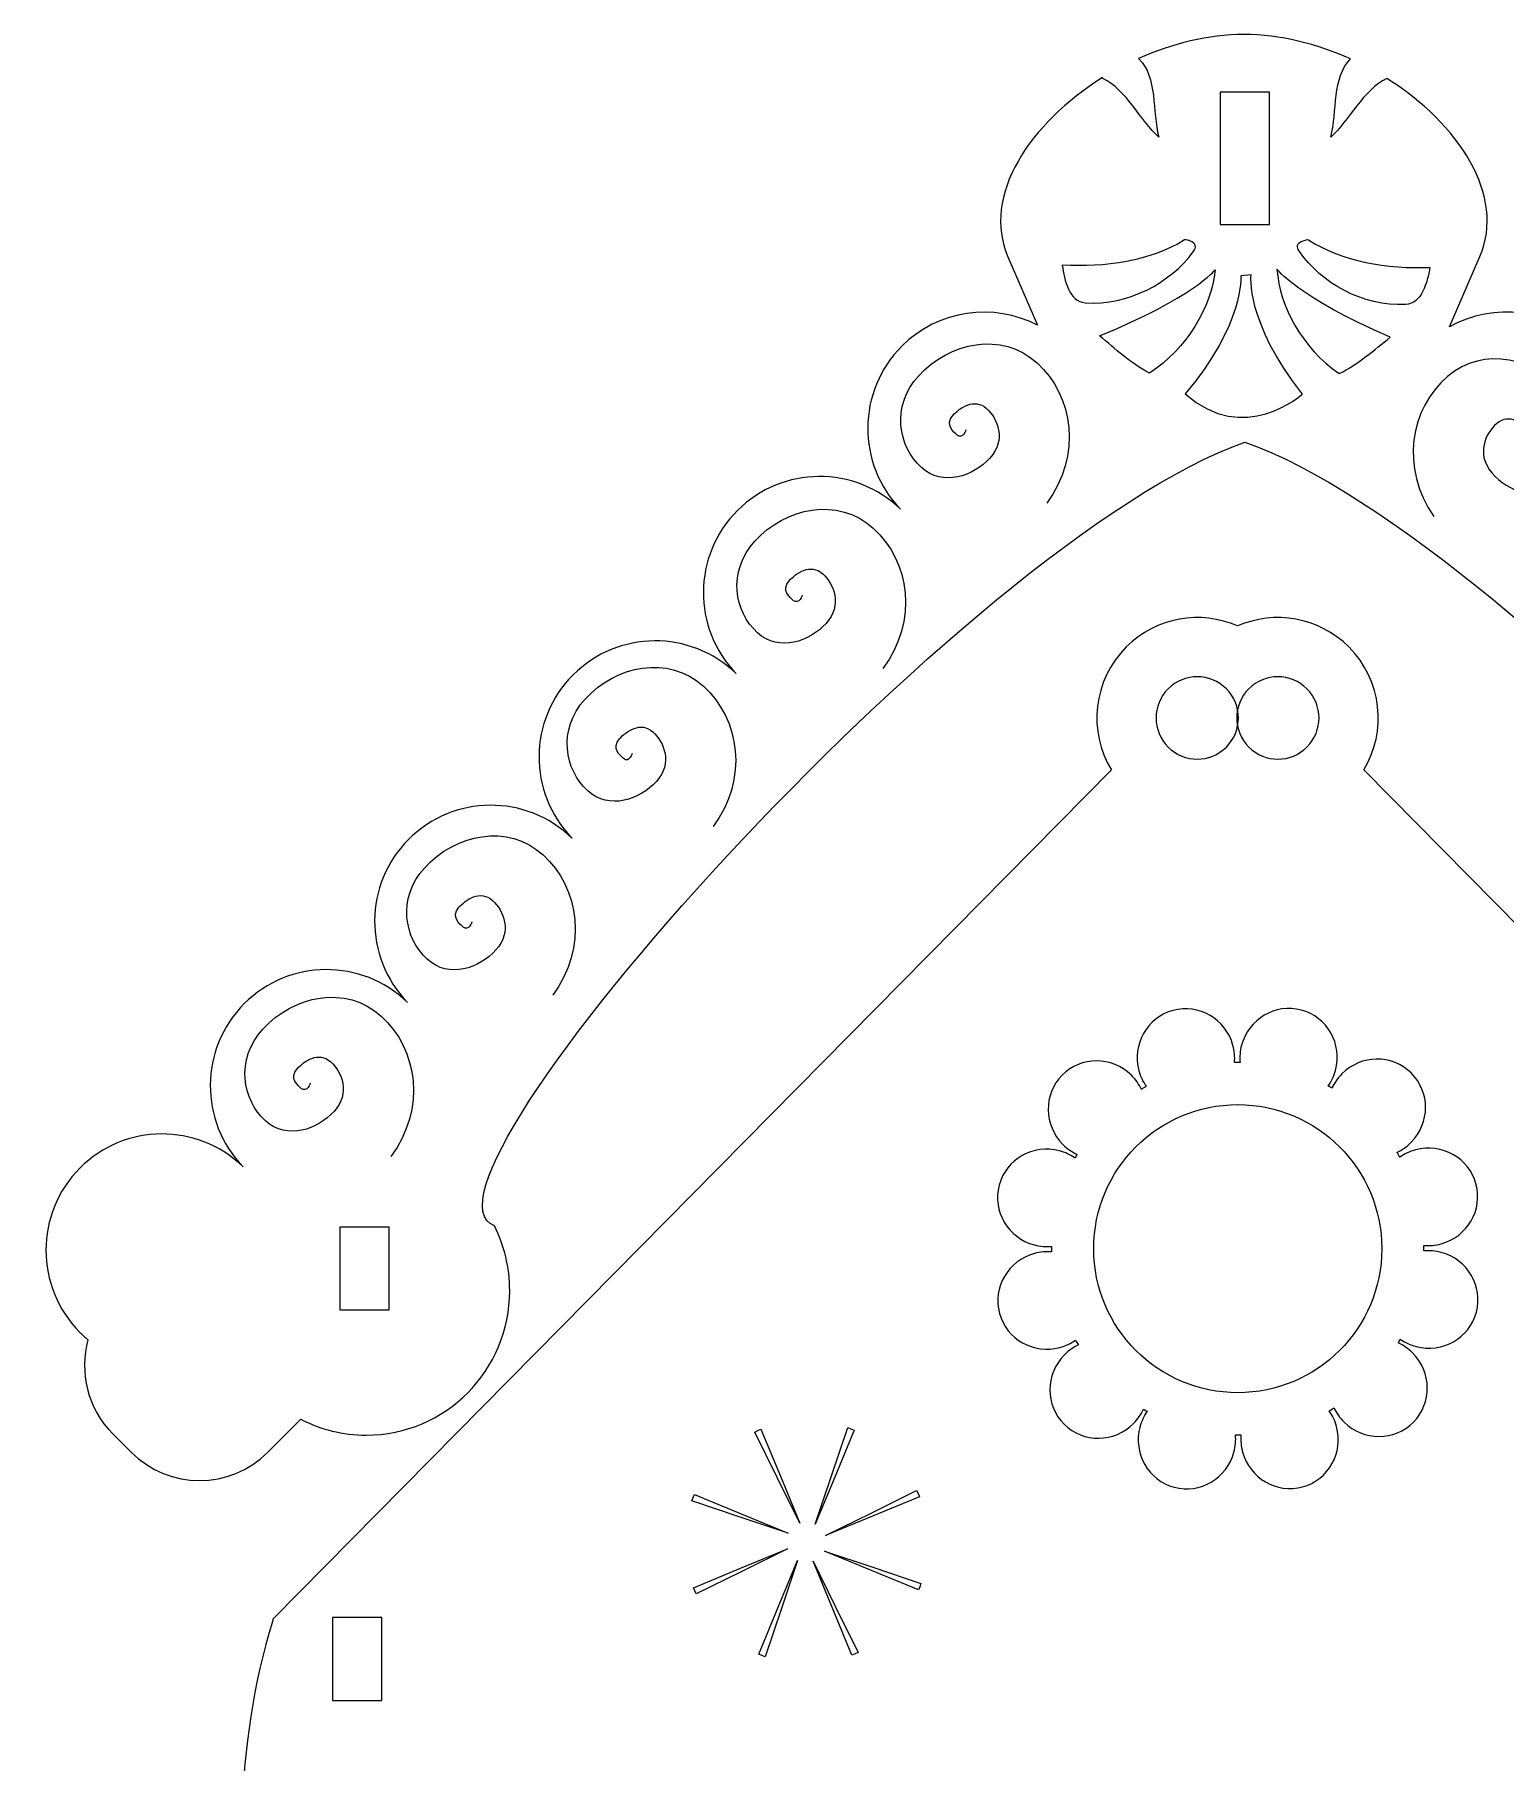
# Model space of a CAD drawing. Header units: centimetres. Extents: x -31.1 to 31.4, y -23.1 to 23.1.
# Drawn here: x -31.04 to -19.12, y 9.1 to 23.1 of the extents above; entities that cross this region are included whole.
import ezdxf

# ---------------------------------------------------------------- set-up
doc = ezdxf.new("R2010")
doc.units = ezdxf.units.CM
doc.header["$MEASUREMENT"] = 0
doc.layers.add('layer 1', color=7, linetype='Continuous')

msp = doc.modelspace()

# ---------------------------------------------------------------- linework, layer by layer
at = {"layer": 'layer 1', "color": 250, "lineweight": 9}
msp.add_ellipse((-21.29206, 13.26415), major_axis=(0, 1.16667), ratio=1, dxfattribs=at)
at = {"layer": 'layer 1', "lineweight": 9}
for points, knots in [([(-21.2414, 23.09949), (-20.94905, 23.09949), (-20.65105, 23.02544), (-20.37829, 22.90207), (-20.37829, 22.90207), (-20.52892, 22.75139), (-20.48468, 22.47924), (-20.53841, 22.26816), (-20.53841, 22.26816), (-20.39019, 22.40119), (-20.27599, 22.65253), (-20.08424, 22.74412), (-20.08424, 22.74412), (-19.50085, 22.37747), (-19.11829, 21.79145), (-19.33097, 21.30023), (-19.33097, 21.30023), (-19.33097, 21.30023), (-19.57703, 20.73208), (-19.57703, 20.73208), (-19.57703, 20.73208), (-19.21875, 20.93172), (-18.75784, 20.87944), (-18.45343, 20.57504), (-18.45343, 20.57504), (-18.08919, 20.2108), (-18.08585, 19.6224), (-18.44329, 19.25397), (-18.44329, 19.25397), (-18.44329, 19.25397), (-18.44303, 19.25371), (-18.44303, 19.25371), (-18.44303, 19.25371), (-18.07459, 19.61115), (-17.4862, 19.60781), (-17.12196, 19.24357), (-17.12196, 19.24357), (-16.75772, 18.87932), (-16.75437, 18.29093), (-17.11181, 17.92251), (-17.11181, 17.92251), (-17.11181, 17.92251), (-17.11155, 17.92224), (-17.11155, 17.92224), (-17.11155, 17.92224), (-16.74312, 18.27968), (-16.15473, 18.27633), (-15.79048, 17.91209), (-15.79048, 17.91209), (-15.42624, 17.54785), (-15.42291, 16.95947), (-15.78035, 16.59103), (-15.78035, 16.59103), (-15.78035, 16.59103), (-15.78008, 16.59076), (-15.78008, 16.59076), (-15.78008, 16.59076), (-15.41165, 16.9482), (-14.82325, 16.94487), (-14.45901, 16.58063), (-14.45901, 16.58063), (-14.09477, 16.21637), (-14.09143, 15.62799), (-14.44887, 15.25956), (-14.44887, 15.25956), (-14.44887, 15.25956), (-14.4486, 15.25929), (-14.4486, 15.25929), (-14.4486, 15.25929), (-14.08017, 15.61673), (-13.49179, 15.6134), (-13.12755, 15.24915), (-13.12755, 15.24915), (-12.76329, 14.88491), (-12.75996, 14.29652), (-13.1174, 13.92808), (-13.1174, 13.92808), (-13.1174, 13.92808), (-13.11713, 13.92783), (-13.11713, 13.92783), (-13.11713, 13.92783), (-12.74871, 14.28525), (-12.16031, 14.28192), (-11.79607, 13.91768), (-11.79607, 13.91768), (-11.42839, 13.55), (-11.42839, 12.95388), (-11.79607, 12.5862), (-11.79607, 12.5862), (-11.81699, 12.56528), (-11.83869, 12.5456), (-11.86101, 12.52707), (-11.86101, 12.52707), (-11.78921, 12.2644), (-11.85593, 11.97091), (-12.06127, 11.76559), (-12.06127, 11.76559), (-12.06127, 11.76559), (-12.21215, 11.61469), (-12.21215, 11.61469), (-12.21215, 11.61469), (-12.5164, 11.31044), (-13.01427, 11.31044), (-13.31852, 11.61469), (-13.31852, 11.61469), (-13.31852, 11.61469), (-13.58568, 11.88185), (-13.58568, 11.88185), (-13.58568, 11.88185), (-13.74445, 11.8), (-13.9244, 11.75383), (-14.11507, 11.75383), (-14.11507, 11.75383), (-14.75696, 11.75383), (-15.27733, 12.27721), (-15.27733, 12.92284), (-15.27733, 12.92284), (-15.27733, 13.1122), (-15.23252, 13.29103), (-15.15305, 13.44923), (-15.15305, 13.44923), (-14.3264, 13.77088), (-18.98945, 19.01135), (-21.2334, 19.79764), (-21.2334, 19.79764), (-23.47728, 19.01153), (-28.14057, 13.77084), (-27.31391, 13.44917), (-27.31391, 13.44917), (-27.23444, 13.29097), (-27.18963, 13.11215), (-27.18963, 12.92279), (-27.18963, 12.92279), (-27.18963, 12.27716), (-27.71, 11.75377), (-28.35189, 11.75377), (-28.35189, 11.75377), (-28.54256, 11.75377), (-28.7225, 11.79995), (-28.88128, 11.8818), (-28.88128, 11.8818), (-28.88128, 11.8818), (-29.14844, 11.61464), (-29.14844, 11.61464), (-29.14844, 11.61464), (-29.45269, 11.31039), (-29.95056, 11.31039), (-30.25481, 11.61464), (-30.25481, 11.61464), (-30.25481, 11.61464), (-30.40569, 11.76553), (-30.40569, 11.76553), (-30.40569, 11.76553), (-30.61102, 11.97085), (-30.67774, 12.26435), (-30.60594, 12.52701), (-30.60594, 12.52701), (-30.62826, 12.54555), (-30.64997, 12.56523), (-30.67089, 12.58615), (-30.67089, 12.58615), (-31.03857, 12.95383), (-31.03857, 13.54995), (-30.67089, 13.91763), (-30.67089, 13.91763), (-30.30665, 14.28187), (-29.71825, 14.2852), (-29.34982, 13.92777), (-29.34982, 13.92777), (-29.34982, 13.92777), (-29.34956, 13.92803), (-29.34956, 13.92803), (-29.34956, 13.92803), (-29.707, 14.29647), (-29.70366, 14.88485), (-29.33941, 15.24909), (-29.33941, 15.24909), (-28.97517, 15.61335), (-28.38678, 15.61668), (-28.01836, 15.25924), (-28.01836, 15.25924), (-28.01836, 15.25924), (-28.01809, 15.25951), (-28.01809, 15.25951), (-28.01809, 15.25951), (-28.37553, 15.62793), (-28.37218, 16.21632), (-28.00794, 16.58057), (-28.00794, 16.58057), (-27.64371, 16.94481), (-27.05531, 16.94815), (-26.68688, 16.59071), (-26.68688, 16.59071), (-26.68688, 16.59071), (-26.68661, 16.59097), (-26.68661, 16.59097), (-26.68661, 16.59097), (-27.04405, 16.95941), (-27.04072, 17.5478), (-26.67648, 17.91204), (-26.67648, 17.91204), (-26.31223, 18.27628), (-25.72384, 18.27963), (-25.35541, 17.92219), (-25.35541, 17.92219), (-25.35541, 17.92219), (-25.35515, 17.92245), (-25.35515, 17.92245), (-25.35515, 17.92245), (-25.71259, 18.29088), (-25.70924, 18.87927), (-25.345, 19.24352), (-25.345, 19.24352), (-24.98076, 19.60776), (-24.39237, 19.61109), (-24.02393, 19.25365), (-24.02393, 19.25365), (-24.02393, 19.25365), (-24.02367, 19.25392), (-24.02367, 19.25392), (-24.02367, 19.25392), (-24.38111, 19.62235), (-24.37777, 20.21075), (-24.01353, 20.57499), (-24.01353, 20.57499), (-23.71597, 20.87253), (-23.26887, 20.9292), (-22.91425, 20.74513), (-22.91425, 20.74513), (-22.91425, 20.74513), (-23.15467, 21.3002), (-23.15467, 21.3002), (-23.15467, 21.3002), (-23.36793, 21.79261), (-22.97717, 22.38349), (-22.3868, 22.75032), (-22.3868, 22.75032), (-22.3868, 22.75032), (-22.38604, 22.74417), (-22.38604, 22.74417), (-22.38604, 22.74417), (-22.19421, 22.65263), (-22.08001, 22.40121), (-21.93176, 22.26816), (-21.93176, 22.26816), (-21.98569, 22.48003), (-21.94089, 22.75345), (-22.09356, 22.90379), (-22.09356, 22.90379), (-22.09356, 22.90379), (-22.0966, 22.90488), (-22.0966, 22.90488), (-22.0966, 22.90488), (-21.82571, 23.02659), (-21.53055, 23.09949), (-21.2414, 23.09949)], [0, 0, 0, 0, 0.01538462, 0.01538462, 0.01538462, 0.01538462, 0.03076923, 0.03076923, 0.03076923, 0.03076923, 0.04615385, 0.04615385, 0.04615385, 0.04615385, 0.06153846, 0.06153846, 0.06153846, 0.06153846, 0.07692308, 0.07692308, 0.07692308, 0.07692308, 0.09230769, 0.09230769, 0.09230769, 0.09230769, 0.10769231, 0.10769231, 0.10769231, 0.10769231, 0.12307692, 0.12307692, 0.12307692, 0.12307692, 0.13846154, 0.13846154, 0.13846154, 0.13846154, 0.15384615, 0.15384615, 0.15384615, 0.15384615, 0.16923077, 0.16923077, 0.16923077, 0.16923077, 0.18461538, 0.18461538, 0.18461538, 0.18461538, 0.2, 0.2, 0.2, 0.2, 0.21538462, 0.21538462, 0.21538462, 0.21538462, 0.23076923, 0.23076923, 0.23076923, 0.23076923, 0.24615385, 0.24615385, 0.24615385, 0.24615385, 0.26153846, 0.26153846, 0.26153846, 0.26153846, 0.27692308, 0.27692308, 0.27692308, 0.27692308, 0.29230769, 0.29230769, 0.29230769, 0.29230769, 0.30769231, 0.30769231, 0.30769231, 0.30769231, 0.32307692, 0.32307692, 0.32307692, 0.32307692, 0.33846154, 0.33846154, 0.33846154, 0.33846154, 0.35384615, 0.35384615, 0.35384615, 0.35384615, 0.36923077, 0.36923077, 0.36923077, 0.36923077, 0.38461538, 0.38461538, 0.38461538, 0.38461538, 0.4, 0.4, 0.4, 0.4, 0.41538462, 0.41538462, 0.41538462, 0.41538462, 0.43076923, 0.43076923, 0.43076923, 0.43076923, 0.44615385, 0.44615385, 0.44615385, 0.44615385, 0.46153846, 0.46153846, 0.46153846, 0.46153846, 0.47692308, 0.47692308, 0.47692308, 0.47692308, 0.49230769, 0.49230769, 0.49230769, 0.49230769, 0.50769231, 0.50769231, 0.50769231, 0.50769231, 0.52307692, 0.52307692, 0.52307692, 0.52307692, 0.53846154, 0.53846154, 0.53846154, 0.53846154, 0.55384615, 0.55384615, 0.55384615, 0.55384615, 0.56923077, 0.56923077, 0.56923077, 0.56923077, 0.58461538, 0.58461538, 0.58461538, 0.58461538, 0.6, 0.6, 0.6, 0.6, 0.61538462, 0.61538462, 0.61538462, 0.61538462, 0.63076923, 0.63076923, 0.63076923, 0.63076923, 0.64615385, 0.64615385, 0.64615385, 0.64615385, 0.66153846, 0.66153846, 0.66153846, 0.66153846, 0.67692308, 0.67692308, 0.67692308, 0.67692308, 0.69230769, 0.69230769, 0.69230769, 0.69230769, 0.70769231, 0.70769231, 0.70769231, 0.70769231, 0.72307692, 0.72307692, 0.72307692, 0.72307692, 0.73846154, 0.73846154, 0.73846154, 0.73846154, 0.75384615, 0.75384615, 0.75384615, 0.75384615, 0.76923077, 0.76923077, 0.76923077, 0.76923077, 0.78461538, 0.78461538, 0.78461538, 0.78461538, 0.8, 0.8, 0.8, 0.8, 0.81538462, 0.81538462, 0.81538462, 0.81538462, 0.83076923, 0.83076923, 0.83076923, 0.83076923, 0.84615385, 0.84615385, 0.84615385, 0.84615385, 0.86153846, 0.86153846, 0.86153846, 0.86153846, 0.87692308, 0.87692308, 0.87692308, 0.87692308, 0.89230769, 0.89230769, 0.89230769, 0.89230769, 0.90769231, 0.90769231, 0.90769231, 0.90769231, 0.92307692, 0.92307692, 0.92307692, 0.92307692, 0.93846154, 0.93846154, 0.93846154, 0.93846154, 0.95384615, 0.95384615, 0.95384615, 0.95384615, 0.96923077, 0.96923077, 0.96923077, 0.96923077, 1, 1, 1, 1]), ([(-21.43404, 22.63365), (-21.43404, 22.63365), (-21.03404, 22.63365), (-21.03404, 22.63365), (-21.03404, 22.63365), (-21.03404, 22.63365), (-21.03404, 21.56165), (-21.03404, 21.56165), (-21.03404, 21.56165), (-21.03404, 21.56165), (-21.43404, 21.56165), (-21.43404, 21.56165), (-21.43404, 21.56165), (-21.43404, 21.56165), (-21.43404, 22.63365), (-21.43404, 22.63365)], [0, 0, 0, 0, 0.2, 0.2, 0.2, 0.2, 0.4, 0.4, 0.4, 0.4, 0.6, 0.6, 0.6, 0.6, 1, 1, 1, 1]), ([(-28.56681, 13.43963), (-28.56681, 13.43963), (-28.16681, 13.43963), (-28.16681, 13.43963), (-28.16681, 13.43963), (-28.16681, 13.43963), (-28.16681, 12.76761), (-28.16681, 12.76761), (-28.16681, 12.76761), (-28.16681, 12.76761), (-28.56681, 12.76761), (-28.56681, 12.76761), (-28.56681, 12.76761), (-28.56681, 12.76761), (-28.56681, 13.43963), (-28.56681, 13.43963)], [0, 0, 0, 0, 0.2, 0.2, 0.2, 0.2, 0.4, 0.4, 0.4, 0.4, 0.6, 0.6, 0.6, 0.6, 1, 1, 1, 1])]:
    msp.add_open_spline(points, degree=3, knots=knots, dxfattribs=at)
at = {"layer": 'layer 1', "color": 5, "lineweight": 9}
for points, knots in [([(-21.66372, 21.42014), (-21.61662, 21.39827), (-21.63924, 21.35678), (-21.65265, 21.33852), (-21.65265, 21.33852), (-21.84014, 21.08883), (-22.17653, 20.90228), (-22.5282, 20.92702), (-22.5282, 20.92702), (-22.65665, 20.93584), (-22.6965, 21.10935), (-22.71324, 21.2317), (-22.71324, 21.2317), (-22.37185, 21.21043), (-21.9958, 21.26527), (-21.72363, 21.43606), (-21.72363, 21.43606), (-21.71463, 21.44164), (-21.68349, 21.42927), (-21.66372, 21.42014)], [0, 0, 0, 0, 0.16666667, 0.16666667, 0.16666667, 0.16666667, 0.33333333, 0.33333333, 0.33333333, 0.33333333, 0.5, 0.5, 0.5, 0.5, 0.66666667, 0.66666667, 0.66666667, 0.66666667, 1, 1, 1, 1]), ([(-20.77936, 21.42218), (-20.82694, 21.40159), (-20.80569, 21.35957), (-20.79238, 21.34109), (-20.79238, 21.34109), (-20.61361, 21.08792), (-20.28328, 20.89473), (-19.93102, 20.91246), (-19.93102, 20.91246), (-19.80228, 20.91895), (-19.75637, 21.09147), (-19.7359, 21.21337), (-19.7359, 21.21337), (-20.07798, 21.19859), (-20.45187, 21.26112), (-20.71817, 21.43712), (-20.71817, 21.43712), (-20.72708, 21.443), (-20.7588, 21.43116), (-20.77936, 21.42218)], [0, 0, 0, 0, 0.16666667, 0.16666667, 0.16666667, 0.16666667, 0.33333333, 0.33333333, 0.33333333, 0.33333333, 0.5, 0.5, 0.5, 0.5, 0.66666667, 0.66666667, 0.66666667, 0.66666667, 1, 1, 1, 1]), ([(-22.41091, 20.65922), (-22.28188, 20.55369), (-22.16547, 20.43819), (-22.00589, 20.3568), (-22.00589, 20.3568), (-21.70337, 20.55995), (-21.50776, 20.88508), (-21.47535, 21.19338), (-21.47535, 21.19338), (-21.47545, 21.19331), (-21.65295, 20.96866), (-22.41091, 20.65922)], [0, 0, 0, 0, 0.25, 0.25, 0.25, 0.25, 0.5, 0.5, 0.5, 0.5, 1, 1, 1, 1]), ([(-21.71727, 20.18963), (-21.23373, 20.76325), (-21.2675, 21.14435), (-21.2675, 21.14435), (-21.2675, 21.14435), (-21.2675, 21.14435), (-21.18399, 21.15438), (-21.18399, 21.15438), (-21.18399, 21.15438), (-21.18399, 21.15438), (-21.23196, 20.77041), (-20.76741, 20.18744), (-20.76741, 20.18744), (-20.76751, 20.18737), (-21.24469, 19.76047), (-21.71727, 20.18963)], [0, 0, 0, 0, 0.2, 0.2, 0.2, 0.2, 0.4, 0.4, 0.4, 0.4, 0.6, 0.6, 0.6, 0.6, 1, 1, 1, 1]), ([(-20.05703, 20.64707), (-20.18969, 20.54395), (-20.30991, 20.43103), (-20.47184, 20.35272), (-20.47184, 20.35272), (-20.7679, 20.56161), (-20.95245, 20.89051), (-20.97458, 21.19949), (-20.97458, 21.19949), (-20.97458, 21.19949), (-20.80442, 20.97122), (-20.05703, 20.64707)], [0, 0, 0, 0, 0.25, 0.25, 0.25, 0.25, 0.5, 0.5, 0.5, 0.5, 1, 1, 1, 1]), ([(-23.49595, 19.89611), (-23.48776, 19.90514), (-23.52015, 19.8133), (-23.56603, 19.85494), (-23.56603, 19.85494), (-23.58916, 19.87592), (-23.66802, 19.93842), (-23.59872, 20.0148), (-23.59872, 20.0148), (-23.54512, 20.07388), (-23.42665, 20.16044), (-23.32721, 20.07021), (-23.32721, 20.07021), (-23.23668, 19.98807), (-23.16546, 19.81693), (-23.29949, 19.66922), (-23.29949, 19.66922), (-23.43278, 19.52231), (-23.67901, 19.43319), (-23.85587, 19.59367), (-23.85587, 19.59367), (-24.04172, 19.76231), (-24.10213, 20.08708), (-23.87656, 20.33568), (-23.87656, 20.33568), (-23.63057, 20.60678), (-23.20366, 20.69953), (-22.9173, 20.43969), (-22.9173, 20.43969), (-22.62294, 20.1726), (-22.55266, 19.6906), (-22.83924, 19.30289)], [0, 0, 0, 0, 0.11111111, 0.11111111, 0.11111111, 0.11111111, 0.22222222, 0.22222222, 0.22222222, 0.22222222, 0.33333333, 0.33333333, 0.33333333, 0.33333333, 0.44444444, 0.44444444, 0.44444444, 0.44444444, 0.55555556, 0.55555556, 0.55555556, 0.55555556, 0.66666667, 0.66666667, 0.66666667, 0.66666667, 0.77777778, 0.77777778, 0.77777778, 0.77777778, 1, 1, 1, 1]), ([(-19.03029, 19.7695), (-19.03823, 19.77875), (-19.00844, 19.68604), (-18.96139, 19.72637), (-18.96139, 19.72637), (-18.93769, 19.74669), (-18.85709, 19.80695), (-18.92422, 19.88525), (-18.92422, 19.88525), (-18.97614, 19.94581), (-19.09212, 20.03567), (-19.19407, 19.94828), (-19.19407, 19.94828), (-19.28687, 19.86872), (-19.36288, 19.69965), (-19.23307, 19.54822), (-19.23307, 19.54822), (-19.10396, 19.39762), (-18.86034, 19.3016), (-18.67903, 19.45704), (-18.67903, 19.45704), (-18.4885, 19.62038), (-18.41897, 19.94333), (-18.63746, 20.19817), (-18.63746, 20.19817), (-18.87571, 20.47609), (-19.29985, 20.58082), (-19.59341, 20.32915), (-19.59341, 20.32915), (-19.89517, 20.07045), (-19.979, 19.59062), (-19.70344, 19.195)], [0, 0, 0, 0, 0.11111111, 0.11111111, 0.11111111, 0.11111111, 0.22222222, 0.22222222, 0.22222222, 0.22222222, 0.33333333, 0.33333333, 0.33333333, 0.33333333, 0.44444444, 0.44444444, 0.44444444, 0.44444444, 0.55555556, 0.55555556, 0.55555556, 0.55555556, 0.66666667, 0.66666667, 0.66666667, 0.66666667, 0.77777778, 0.77777778, 0.77777778, 0.77777778, 1, 1, 1, 1]), ([(-24.82272, 18.55669), (-24.81453, 18.56572), (-24.84691, 18.47388), (-24.8928, 18.51551), (-24.8928, 18.51551), (-24.91593, 18.53649), (-24.99479, 18.599), (-24.92549, 18.67538), (-24.92549, 18.67538), (-24.87189, 18.73445), (-24.75342, 18.82101), (-24.65398, 18.73078), (-24.65398, 18.73078), (-24.56345, 18.64864), (-24.49223, 18.4775), (-24.62625, 18.32979), (-24.62625, 18.32979), (-24.75955, 18.18289), (-25.00578, 18.09376), (-25.18264, 18.25424), (-25.18264, 18.25424), (-25.36849, 18.42288), (-25.4289, 18.74766), (-25.20333, 18.99625), (-25.20333, 18.99625), (-24.95734, 19.26735), (-24.53043, 19.3601), (-24.24407, 19.10026), (-24.24407, 19.10026), (-23.94971, 18.83317), (-23.87943, 18.35117), (-24.16601, 17.96346)], [0, 0, 0, 0, 0.11111111, 0.11111111, 0.11111111, 0.11111111, 0.22222222, 0.22222222, 0.22222222, 0.22222222, 0.33333333, 0.33333333, 0.33333333, 0.33333333, 0.44444444, 0.44444444, 0.44444444, 0.44444444, 0.55555556, 0.55555556, 0.55555556, 0.55555556, 0.66666667, 0.66666667, 0.66666667, 0.66666667, 0.77777778, 0.77777778, 0.77777778, 0.77777778, 1, 1, 1, 1]), ([(-26.19813, 17.27631), (-26.18993, 17.28534), (-26.22232, 17.1935), (-26.26821, 17.23514), (-26.26821, 17.23514), (-26.29133, 17.25612), (-26.3702, 17.31862), (-26.3009, 17.395), (-26.3009, 17.395), (-26.24729, 17.45408), (-26.12883, 17.54064), (-26.02938, 17.45041), (-26.02938, 17.45041), (-25.93886, 17.36827), (-25.86764, 17.19713), (-26.00166, 17.04942), (-26.00166, 17.04942), (-26.13496, 16.90251), (-26.38118, 16.81339), (-26.55805, 16.97387), (-26.55805, 16.97387), (-26.7439, 17.14251), (-26.80431, 17.46728), (-26.57874, 17.71588), (-26.57874, 17.71588), (-26.33275, 17.98698), (-25.90583, 18.07973), (-25.61947, 17.81989), (-25.61947, 17.81989), (-25.32511, 17.5528), (-25.25483, 17.0708), (-25.54142, 16.68309)], [0, 0, 0, 0, 0.11111111, 0.11111111, 0.11111111, 0.11111111, 0.22222222, 0.22222222, 0.22222222, 0.22222222, 0.33333333, 0.33333333, 0.33333333, 0.33333333, 0.44444444, 0.44444444, 0.44444444, 0.44444444, 0.55555556, 0.55555556, 0.55555556, 0.55555556, 0.66666667, 0.66666667, 0.66666667, 0.66666667, 0.77777778, 0.77777778, 0.77777778, 0.77777778, 1, 1, 1, 1]), ([(-27.49764, 15.91084), (-27.48945, 15.91987), (-27.52183, 15.82803), (-27.56772, 15.86967), (-27.56772, 15.86967), (-27.59084, 15.89065), (-27.66971, 15.95315), (-27.60041, 16.02953), (-27.60041, 16.02953), (-27.54681, 16.0886), (-27.42834, 16.17517), (-27.32889, 16.08494), (-27.32889, 16.08494), (-27.23837, 16.0028), (-27.16715, 15.83165), (-27.30117, 15.68395), (-27.30117, 15.68395), (-27.43447, 15.53704), (-27.6807, 15.44791), (-27.85756, 15.6084), (-27.85756, 15.6084), (-28.04341, 15.77703), (-28.10382, 16.10181), (-27.87825, 16.35041), (-27.87825, 16.35041), (-27.63226, 16.62151), (-27.20535, 16.71426), (-26.91898, 16.45442), (-26.91898, 16.45442), (-26.62463, 16.18732), (-26.55435, 15.70533), (-26.84093, 15.31761)], [0, 0, 0, 0, 0.11111111, 0.11111111, 0.11111111, 0.11111111, 0.22222222, 0.22222222, 0.22222222, 0.22222222, 0.33333333, 0.33333333, 0.33333333, 0.33333333, 0.44444444, 0.44444444, 0.44444444, 0.44444444, 0.55555556, 0.55555556, 0.55555556, 0.55555556, 0.66666667, 0.66666667, 0.66666667, 0.66666667, 0.77777778, 0.77777778, 0.77777778, 0.77777778, 1, 1, 1, 1]), ([(-28.80849, 14.60356), (-28.80029, 14.61259), (-28.83268, 14.52075), (-28.87857, 14.56238), (-28.87857, 14.56238), (-28.90169, 14.58336), (-28.98056, 14.64587), (-28.91125, 14.72225), (-28.91125, 14.72225), (-28.85765, 14.78132), (-28.73918, 14.86788), (-28.63974, 14.77765), (-28.63974, 14.77765), (-28.54921, 14.69551), (-28.47799, 14.52437), (-28.61202, 14.37666), (-28.61202, 14.37666), (-28.74532, 14.22976), (-28.99154, 14.14063), (-29.16841, 14.30111), (-29.16841, 14.30111), (-29.35426, 14.46975), (-29.41466, 14.79453), (-29.18909, 15.04312), (-29.18909, 15.04312), (-28.94311, 15.31422), (-28.51619, 15.40697), (-28.22983, 15.14713), (-28.22983, 15.14713), (-27.93547, 14.88004), (-27.86519, 14.39804), (-28.15178, 14.01033)], [0, 0, 0, 0, 0.11111111, 0.11111111, 0.11111111, 0.11111111, 0.22222222, 0.22222222, 0.22222222, 0.22222222, 0.33333333, 0.33333333, 0.33333333, 0.33333333, 0.44444444, 0.44444444, 0.44444444, 0.44444444, 0.55555556, 0.55555556, 0.55555556, 0.55555556, 0.66666667, 0.66666667, 0.66666667, 0.66666667, 0.77777778, 0.77777778, 0.77777778, 0.77777778, 1, 1, 1, 1]), ([(-20.55841, 14.58155), (-20.54829, 14.57588), (-20.53824, 14.57016), (-20.52825, 14.56427), (-20.52825, 14.56427), (-20.50913, 14.60588), (-20.48255, 14.64497), (-20.44845, 14.67952), (-20.44845, 14.67952), (-20.29329, 14.83676), (-20.04187, 14.84029), (-19.88685, 14.68732), (-19.88685, 14.68732), (-19.73184, 14.53439), (-19.73197, 14.28292), (-19.88715, 14.12567), (-19.88715, 14.12567), (-19.92147, 14.09087), (-19.96053, 14.06363), (-20.0022, 14.04391), (-20.0022, 14.04391), (-19.99431, 14.03083), (-19.98661, 14.0176), (-19.97912, 14.00429), (-19.97912, 14.00429), (-19.94156, 14.03084), (-19.89873, 14.05144), (-19.85167, 14.06424), (-19.85167, 14.06424), (-19.63851, 14.12231), (-19.41935, 13.99904), (-19.36212, 13.78891), (-19.36212, 13.78891), (-19.30492, 13.57879), (-19.43132, 13.36145), (-19.64448, 13.30339), (-19.64448, 13.30339), (-19.69157, 13.29057), (-19.73897, 13.28663), (-19.78484, 13.29047), (-19.78484, 13.29047), (-19.78459, 13.27557), (-19.78456, 13.26068), (-19.78475, 13.24575), (-19.78475, 13.24575), (-19.73899, 13.24985), (-19.69171, 13.24615), (-19.64464, 13.23364), (-19.64464, 13.23364), (-19.43112, 13.17692), (-19.30337, 12.96035), (-19.35931, 12.74987), (-19.35931, 12.74987), (-19.4152, 12.53941), (-19.63361, 12.41483), (-19.84712, 12.47152), (-19.84712, 12.47152), (-19.89435, 12.48408), (-19.93733, 12.50444), (-19.97511, 12.53081), (-19.97511, 12.53081), (-19.98075, 12.52067), (-19.98649, 12.51061), (-19.99235, 12.50061), (-19.99235, 12.50061), (-19.95059, 12.48148), (-19.91133, 12.4548), (-19.87667, 12.42059), (-19.87667, 12.42059), (-19.71941, 12.26541), (-19.71591, 12.014), (-19.86885, 11.85897), (-19.86885, 11.85897), (-20.0218, 11.70397), (-20.27324, 11.70412), (-20.43051, 11.85928), (-20.43051, 11.85928), (-20.46531, 11.8936), (-20.49257, 11.93265), (-20.51227, 11.97432), (-20.51227, 11.97432), (-20.52535, 11.96641), (-20.53857, 11.95873), (-20.55188, 11.95123), (-20.55188, 11.95123), (-20.52532, 11.91367), (-20.50472, 11.87083), (-20.49192, 11.82377), (-20.49192, 11.82377), (-20.43388, 11.61061), (-20.55713, 11.39145), (-20.76724, 11.33423), (-20.76724, 11.33423), (-20.97737, 11.27701), (-21.19473, 11.40345), (-21.25279, 11.61659), (-21.25279, 11.61659), (-21.26556, 11.66351), (-21.26953, 11.71072), (-21.26575, 11.75645), (-21.26575, 11.75645), (-21.28057, 11.75619), (-21.29545, 11.75615), (-21.31036, 11.75633), (-21.31036, 11.75633), (-21.30633, 11.71073), (-21.31005, 11.66361), (-21.32252, 11.61675), (-21.32252, 11.61675), (-21.37925, 11.40323), (-21.59584, 11.27549), (-21.80627, 11.3314), (-21.80627, 11.3314), (-22.01672, 11.38733), (-22.14133, 11.60572), (-22.08461, 11.81921), (-22.08461, 11.81921), (-22.07216, 11.86612), (-22.05197, 11.90888), (-22.02584, 11.94648), (-22.02584, 11.94648), (-22.03596, 11.95211), (-22.04599, 11.95783), (-22.05596, 11.96364), (-22.05596, 11.96364), (-22.07512, 11.92208), (-22.10173, 11.88301), (-22.13587, 11.84851), (-22.13587, 11.84851), (-22.29117, 11.6914), (-22.54261, 11.68812), (-22.69748, 11.84121), (-22.69748, 11.84121), (-22.85233, 11.99429), (-22.852, 12.24572), (-22.69668, 12.40285), (-22.69668, 12.40285), (-22.66267, 12.43728), (-22.62404, 12.46431), (-22.58279, 12.48395), (-22.58279, 12.48395), (-22.59067, 12.49697), (-22.59833, 12.51011), (-22.60583, 12.52337), (-22.60583, 12.52337), (-22.64327, 12.49704), (-22.68592, 12.47663), (-22.73277, 12.46392), (-22.73277, 12.46392), (-22.946, 12.40605), (-23.16504, 12.52953), (-23.22204, 12.73971), (-23.22204, 12.73971), (-23.27908, 12.94987), (-23.15248, 13.16709), (-22.93925, 13.22495), (-22.93925, 13.22495), (-22.89275, 13.23757), (-22.84597, 13.24156), (-22.80064, 13.23791), (-22.80064, 13.23791), (-22.80092, 13.25269), (-22.80095, 13.26752), (-22.80076, 13.28239), (-22.80076, 13.28239), (-22.84617, 13.27847), (-22.89311, 13.28225), (-22.9398, 13.29471), (-22.9398, 13.29471), (-23.15328, 13.35164), (-23.28081, 13.56832), (-23.22471, 13.77873), (-23.22471, 13.77873), (-23.1686, 13.98913), (-22.95009, 14.11355), (-22.73663, 14.05661), (-22.73663, 14.05661), (-22.69004, 14.04419), (-22.64755, 14.02413), (-22.61019, 13.99825), (-22.61019, 13.99825), (-22.60456, 14.00835), (-22.59883, 14.01837), (-22.59299, 14.02832), (-22.59299, 14.02832), (-22.63439, 14.04747), (-22.67328, 14.07403), (-22.70765, 14.108), (-22.70765, 14.108), (-22.86476, 14.26329), (-22.86805, 14.51472), (-22.71497, 14.6696), (-22.71497, 14.6696), (-22.56189, 14.82447), (-22.31044, 14.82412), (-22.15332, 14.66883), (-22.15332, 14.66883), (-22.11891, 14.63479), (-22.09188, 14.59616), (-22.07224, 14.55493), (-22.07224, 14.55493), (-22.05923, 14.56277), (-22.04608, 14.57041), (-22.0328, 14.57791), (-22.0328, 14.57791), (-22.05913, 14.61536), (-22.07955, 14.65801), (-22.09225, 14.70487), (-22.09225, 14.70487), (-22.15009, 14.91811), (-22.02664, 15.13715), (-21.81647, 15.19417), (-21.81647, 15.19417), (-21.60631, 15.25119), (-21.38907, 15.12457), (-21.33121, 14.91136), (-21.33121, 14.91136), (-21.31855, 14.86469), (-21.31459, 14.81773), (-21.31831, 14.77225), (-21.31831, 14.77225), (-21.30347, 14.77248), (-21.28861, 14.77249), (-21.27373, 14.77232), (-21.27373, 14.77232), (-21.27769, 14.81791), (-21.27396, 14.86501), (-21.26145, 14.91191), (-21.26145, 14.91191), (-21.20452, 15.12537), (-20.98784, 15.25292), (-20.77743, 15.19681), (-20.77743, 15.19681), (-20.56703, 15.14069), (-20.44261, 14.9222), (-20.49953, 14.70872), (-20.49953, 14.70872), (-20.51204, 14.66183), (-20.53224, 14.61911), (-20.55841, 14.58155)], [0, 0, 0, 0, 0.01639344, 0.01639344, 0.01639344, 0.01639344, 0.03278689, 0.03278689, 0.03278689, 0.03278689, 0.04918033, 0.04918033, 0.04918033, 0.04918033, 0.06557377, 0.06557377, 0.06557377, 0.06557377, 0.08196721, 0.08196721, 0.08196721, 0.08196721, 0.09836066, 0.09836066, 0.09836066, 0.09836066, 0.1147541, 0.1147541, 0.1147541, 0.1147541, 0.13114754, 0.13114754, 0.13114754, 0.13114754, 0.14754098, 0.14754098, 0.14754098, 0.14754098, 0.16393443, 0.16393443, 0.16393443, 0.16393443, 0.18032787, 0.18032787, 0.18032787, 0.18032787, 0.19672131, 0.19672131, 0.19672131, 0.19672131, 0.21311475, 0.21311475, 0.21311475, 0.21311475, 0.2295082, 0.2295082, 0.2295082, 0.2295082, 0.24590164, 0.24590164, 0.24590164, 0.24590164, 0.26229508, 0.26229508, 0.26229508, 0.26229508, 0.27868852, 0.27868852, 0.27868852, 0.27868852, 0.29508197, 0.29508197, 0.29508197, 0.29508197, 0.31147541, 0.31147541, 0.31147541, 0.31147541, 0.32786885, 0.32786885, 0.32786885, 0.32786885, 0.3442623, 0.3442623, 0.3442623, 0.3442623, 0.36065574, 0.36065574, 0.36065574, 0.36065574, 0.37704918, 0.37704918, 0.37704918, 0.37704918, 0.39344262, 0.39344262, 0.39344262, 0.39344262, 0.40983607, 0.40983607, 0.40983607, 0.40983607, 0.42622951, 0.42622951, 0.42622951, 0.42622951, 0.44262295, 0.44262295, 0.44262295, 0.44262295, 0.45901639, 0.45901639, 0.45901639, 0.45901639, 0.47540984, 0.47540984, 0.47540984, 0.47540984, 0.49180328, 0.49180328, 0.49180328, 0.49180328, 0.50819672, 0.50819672, 0.50819672, 0.50819672, 0.52459016, 0.52459016, 0.52459016, 0.52459016, 0.54098361, 0.54098361, 0.54098361, 0.54098361, 0.55737705, 0.55737705, 0.55737705, 0.55737705, 0.57377049, 0.57377049, 0.57377049, 0.57377049, 0.59016393, 0.59016393, 0.59016393, 0.59016393, 0.60655738, 0.60655738, 0.60655738, 0.60655738, 0.62295082, 0.62295082, 0.62295082, 0.62295082, 0.63934426, 0.63934426, 0.63934426, 0.63934426, 0.6557377, 0.6557377, 0.6557377, 0.6557377, 0.67213115, 0.67213115, 0.67213115, 0.67213115, 0.68852459, 0.68852459, 0.68852459, 0.68852459, 0.70491803, 0.70491803, 0.70491803, 0.70491803, 0.72131148, 0.72131148, 0.72131148, 0.72131148, 0.73770492, 0.73770492, 0.73770492, 0.73770492, 0.75409836, 0.75409836, 0.75409836, 0.75409836, 0.7704918, 0.7704918, 0.7704918, 0.7704918, 0.78688525, 0.78688525, 0.78688525, 0.78688525, 0.80327869, 0.80327869, 0.80327869, 0.80327869, 0.81967213, 0.81967213, 0.81967213, 0.81967213, 0.83606557, 0.83606557, 0.83606557, 0.83606557, 0.85245902, 0.85245902, 0.85245902, 0.85245902, 0.86885246, 0.86885246, 0.86885246, 0.86885246, 0.8852459, 0.8852459, 0.8852459, 0.8852459, 0.90163934, 0.90163934, 0.90163934, 0.90163934, 0.91803279, 0.91803279, 0.91803279, 0.91803279, 0.93442623, 0.93442623, 0.93442623, 0.93442623, 0.95081967, 0.95081967, 0.95081967, 0.95081967, 0.96721311, 0.96721311, 0.96721311, 0.96721311, 1, 1, 1, 1]), ([(-24.83898, 11.04119), (-24.83898, 11.04119), (-24.99669, 11.42157), (-24.99669, 11.42157), (-24.99669, 11.42157), (-24.99669, 11.42157), (-25.15423, 11.80207), (-25.15423, 11.80207), (-25.15423, 11.80207), (-25.15423, 11.80207), (-25.17969, 11.79058), (-25.17969, 11.79058), (-25.17969, 11.79058), (-25.17969, 11.79058), (-25.2051, 11.77892), (-25.2051, 11.77892), (-25.2051, 11.77892), (-25.2051, 11.77892), (-25.02198, 11.41009), (-25.02198, 11.41009), (-25.02198, 11.41009), (-25.02198, 11.41009), (-24.83898, 11.04119), (-24.83898, 11.04119)], [0, 0, 0, 0, 0.14285714, 0.14285714, 0.14285714, 0.14285714, 0.28571429, 0.28571429, 0.28571429, 0.28571429, 0.42857143, 0.42857143, 0.42857143, 0.42857143, 0.57142857, 0.57142857, 0.57142857, 0.57142857, 0.71428571, 0.71428571, 0.71428571, 0.71428571, 1, 1, 1, 1]), ([(-24.71387, 11.03359), (-24.71387, 11.03359), (-24.55628, 11.41409), (-24.55628, 11.41409), (-24.55628, 11.41409), (-24.55628, 11.41409), (-24.39875, 11.79447), (-24.39875, 11.79447), (-24.39875, 11.79447), (-24.39875, 11.79447), (-24.42496, 11.80427), (-24.42496, 11.80427), (-24.42496, 11.80427), (-24.42496, 11.80427), (-24.45112, 11.81419), (-24.45112, 11.81419), (-24.45112, 11.81419), (-24.45112, 11.81419), (-24.58256, 11.42389), (-24.58256, 11.42389), (-24.58256, 11.42389), (-24.58256, 11.42389), (-24.71387, 11.03359), (-24.71387, 11.03359)], [0, 0, 0, 0, 0.14285714, 0.14285714, 0.14285714, 0.14285714, 0.28571429, 0.28571429, 0.28571429, 0.28571429, 0.42857143, 0.42857143, 0.42857143, 0.42857143, 0.57142857, 0.57142857, 0.57142857, 0.57142857, 0.71428571, 0.71428571, 0.71428571, 0.71428571, 1, 1, 1, 1]), ([(-24.93277, 10.95819), (-24.93277, 10.95819), (-25.31344, 11.11572), (-25.31344, 11.11572), (-25.31344, 11.11572), (-25.31344, 11.11572), (-25.69383, 11.27332), (-25.69383, 11.27332), (-25.69383, 11.27332), (-25.69383, 11.27332), (-25.70363, 11.24721), (-25.70363, 11.24721), (-25.70363, 11.24721), (-25.70363, 11.24721), (-25.71337, 11.22094), (-25.71337, 11.22094), (-25.71337, 11.22094), (-25.71337, 11.22094), (-25.32307, 11.08951), (-25.32307, 11.08951), (-25.32307, 11.08951), (-25.32307, 11.08951), (-24.93277, 10.95819), (-24.93277, 10.95819)], [0, 0, 0, 0, 0.14285714, 0.14285714, 0.14285714, 0.14285714, 0.28571429, 0.28571429, 0.28571429, 0.28571429, 0.42857143, 0.42857143, 0.42857143, 0.42857143, 0.57142857, 0.57142857, 0.57142857, 0.57142857, 0.71428571, 0.71428571, 0.71428571, 0.71428571, 1, 1, 1, 1]), ([(-23.88148, 11.28033), (-23.88148, 11.28033), (-23.89314, 11.30591), (-23.89314, 11.30591), (-23.89314, 11.30591), (-23.89314, 11.30591), (-24.26198, 11.1228), (-24.26198, 11.1228), (-24.26198, 11.1228), (-24.26198, 11.1228), (-24.63087, 10.93974), (-24.63087, 10.93974), (-24.63087, 10.93974), (-24.63087, 10.93974), (-24.25049, 11.09734), (-24.25049, 11.09734), (-24.25049, 11.09734), (-24.25049, 11.09734), (-23.86988, 11.25493), (-23.86988, 11.25493), (-23.86988, 11.25493), (-23.86988, 11.25493), (-23.88148, 11.28033), (-23.88148, 11.28033)], [0, 0, 0, 0, 0.14285714, 0.14285714, 0.14285714, 0.14285714, 0.28571429, 0.28571429, 0.28571429, 0.28571429, 0.42857143, 0.42857143, 0.42857143, 0.42857143, 0.57142857, 0.57142857, 0.57142857, 0.57142857, 0.71428571, 0.71428571, 0.71428571, 0.71428571, 1, 1, 1, 1]), ([(-25.68982, 10.49237), (-25.68982, 10.49237), (-25.67828, 10.46708), (-25.67828, 10.46708), (-25.67828, 10.46708), (-25.67828, 10.46708), (-25.30938, 10.65008), (-25.30938, 10.65008), (-25.30938, 10.65008), (-25.30938, 10.65008), (-24.94049, 10.83319), (-24.94049, 10.83319), (-24.94049, 10.83319), (-24.94049, 10.83319), (-25.32104, 10.67548), (-25.32104, 10.67548), (-25.32104, 10.67548), (-25.32104, 10.67548), (-25.70154, 10.51783), (-25.70154, 10.51783), (-25.70154, 10.51783), (-25.70154, 10.51783), (-25.68982, 10.49237), (-25.68982, 10.49237)], [0, 0, 0, 0, 0.14285714, 0.14285714, 0.14285714, 0.14285714, 0.28571429, 0.28571429, 0.28571429, 0.28571429, 0.42857143, 0.42857143, 0.42857143, 0.42857143, 0.57142857, 0.57142857, 0.57142857, 0.57142857, 0.71428571, 0.71428571, 0.71428571, 0.71428571, 1, 1, 1, 1]), ([(-24.63859, 10.81463), (-24.63859, 10.81463), (-24.25797, 10.6571), (-24.25797, 10.6571), (-24.25797, 10.6571), (-24.25797, 10.6571), (-23.87759, 10.4995), (-23.87759, 10.4995), (-23.87759, 10.4995), (-23.87759, 10.4995), (-23.86767, 10.52566), (-23.86767, 10.52566), (-23.86767, 10.52566), (-23.86767, 10.52566), (-23.85799, 10.55188), (-23.85799, 10.55188), (-23.85799, 10.55188), (-23.85799, 10.55188), (-24.24817, 10.6832), (-24.24817, 10.6832), (-24.24817, 10.6832), (-24.24817, 10.6832), (-24.63859, 10.81463), (-24.63859, 10.81463)], [0, 0, 0, 0, 0.14285714, 0.14285714, 0.14285714, 0.14285714, 0.28571429, 0.28571429, 0.28571429, 0.28571429, 0.42857143, 0.42857143, 0.42857143, 0.42857143, 0.57142857, 0.57142857, 0.57142857, 0.57142857, 0.71428571, 0.71428571, 0.71428571, 0.71428571, 1, 1, 1, 1]), ([(-24.85743, 10.73929), (-24.85743, 10.73929), (-25.01496, 10.35873), (-25.01496, 10.35873), (-25.01496, 10.35873), (-25.01496, 10.35873), (-25.17267, 9.97824), (-25.17267, 9.97824), (-25.17267, 9.97824), (-25.17267, 9.97824), (-25.1464, 9.96843), (-25.1464, 9.96843), (-25.1464, 9.96843), (-25.1464, 9.96843), (-25.1203, 9.95869), (-25.1203, 9.95869), (-25.1203, 9.95869), (-25.1203, 9.95869), (-24.98886, 10.3491), (-24.98886, 10.3491), (-24.98886, 10.3491), (-24.98886, 10.3491), (-24.85743, 10.73929), (-24.85743, 10.73929)], [0, 0, 0, 0, 0.14285714, 0.14285714, 0.14285714, 0.14285714, 0.28571429, 0.28571429, 0.28571429, 0.28571429, 0.42857143, 0.42857143, 0.42857143, 0.42857143, 0.57142857, 0.57142857, 0.57142857, 0.57142857, 0.71428571, 0.71428571, 0.71428571, 0.71428571, 1, 1, 1, 1]), ([(-24.73243, 10.73157), (-24.73243, 10.73157), (-24.57484, 10.35102), (-24.57484, 10.35102), (-24.57484, 10.35102), (-24.57484, 10.35102), (-24.41713, 9.97075), (-24.41713, 9.97075), (-24.41713, 9.97075), (-24.41713, 9.97075), (-24.39173, 9.98212), (-24.39173, 9.98212), (-24.39173, 9.98212), (-24.39173, 9.98212), (-24.36626, 9.9939), (-24.36626, 9.9939), (-24.36626, 9.9939), (-24.36626, 9.9939), (-24.54926, 10.36279), (-24.54926, 10.36279), (-24.54926, 10.36279), (-24.54926, 10.36279), (-24.73243, 10.73157), (-24.73243, 10.73157)], [0, 0, 0, 0, 0.14285714, 0.14285714, 0.14285714, 0.14285714, 0.28571429, 0.28571429, 0.28571429, 0.28571429, 0.42857143, 0.42857143, 0.42857143, 0.42857143, 0.57142857, 0.57142857, 0.57142857, 0.57142857, 0.71428571, 0.71428571, 0.71428571, 0.71428571, 1, 1, 1, 1])]:
    msp.add_open_spline(points, degree=3, knots=knots, dxfattribs=at)
at = {"layer": 'layer 1', "color": 250, "lineweight": 9}
for points, knots in [([(-22.31571, 17.14191), (-22.5056, 17.45479), (-22.46547, 17.86833), (-22.19519, 18.13861), (-22.19519, 18.13861), (-21.95153, 18.38227), (-21.5914, 18.43889), (-21.29357, 18.30855), (-21.29357, 18.30855), (-20.99575, 18.43891), (-20.63561, 18.38227), (-20.39193, 18.1386), (-20.39193, 18.1386), (-20.12173, 17.86836), (-20.08157, 17.45493), (-20.27135, 17.14207), (-20.27135, 17.14207), (-20.27135, 17.14207), (-13.47771, 10.26192), (-13.47771, 10.26192), (-13.47771, 10.26192), (-12.83524, 8.16865), (-13.60391, 6.21649), (-13.45532, 3.66463), (-13.45532, 3.66463), (-13.28331, 0.37563), (-13.00544, -2.70168), (-13.46843, -5.72608), (-13.46843, -5.72608), (-13.46843, -5.72608), (-16.28983, -5.72605), (-16.28983, -5.72605), (-16.28983, -5.72605), (-16.28983, -5.72605), (-16.28983, -6.12608), (-16.28983, -6.12608), (-16.28983, -6.12608), (-16.28983, -6.12608), (-18.29516, -6.12608), (-18.29516, -6.12608), (-18.29516, -6.12608), (-18.29516, -6.12608), (-18.29516, -5.72605), (-18.29516, -5.72605), (-18.29516, -5.72605), (-18.29516, -5.72605), (-20.28983, -5.72605), (-20.28983, -5.72605), (-20.28983, -5.72605), (-20.28983, -5.72605), (-20.28983, -6.12608), (-20.28983, -6.12608), (-20.28983, -6.12608), (-20.28983, -6.12608), (-22.29516, -6.12608), (-22.29516, -6.12608), (-22.29516, -6.12608), (-22.29516, -6.12608), (-22.29516, -5.72605), (-22.29516, -5.72605), (-22.29516, -5.72605), (-22.29516, -5.72605), (-24.28983, -5.72605), (-24.28983, -5.72605), (-24.28983, -5.72605), (-24.28983, -5.72605), (-24.28983, -6.12608), (-24.28983, -6.12608), (-24.28983, -6.12608), (-24.28983, -6.12608), (-26.29516, -6.12608), (-26.29516, -6.12608), (-26.29516, -6.12608), (-26.29516, -6.12608), (-26.29516, -5.72605), (-26.29516, -5.72605), (-26.29516, -5.72605), (-26.29516, -5.72605), (-29.11592, -5.72608), (-29.11592, -5.72608), (-29.11592, -5.72608), (-29.5789, -2.70168), (-29.30104, 0.37563), (-29.12902, 3.66463), (-29.12902, 3.66463), (-28.98064, 6.21303), (-29.74693, 8.16335), (-29.10917, 10.25339), (-29.10917, 10.25339), (-29.10917, 10.25339), (-29.10918, 10.26192), (-29.10918, 10.26192), (-29.10918, 10.26192), (-29.10918, 10.26192), (-22.31571, 17.14191), (-22.31571, 17.14191)], [0, 0, 0, 0, 0.04, 0.04, 0.04, 0.04, 0.08, 0.08, 0.08, 0.08, 0.12, 0.12, 0.12, 0.12, 0.16, 0.16, 0.16, 0.16, 0.2, 0.2, 0.2, 0.2, 0.24, 0.24, 0.24, 0.24, 0.28, 0.28, 0.28, 0.28, 0.32, 0.32, 0.32, 0.32, 0.36, 0.36, 0.36, 0.36, 0.4, 0.4, 0.4, 0.4, 0.44, 0.44, 0.44, 0.44, 0.48, 0.48, 0.48, 0.48, 0.52, 0.52, 0.52, 0.52, 0.56, 0.56, 0.56, 0.56, 0.6, 0.6, 0.6, 0.6, 0.64, 0.64, 0.64, 0.64, 0.68, 0.68, 0.68, 0.68, 0.72, 0.72, 0.72, 0.72, 0.76, 0.76, 0.76, 0.76, 0.8, 0.8, 0.8, 0.8, 0.84, 0.84, 0.84, 0.84, 0.88, 0.88, 0.88, 0.88, 0.92, 0.92, 0.92, 0.92, 1, 1, 1, 1]), ([(-21.8558, 17.79922), (-21.72563, 17.92939), (-21.51457, 17.92939), (-21.3844, 17.79922), (-21.3844, 17.79922), (-21.25424, 17.66906), (-21.25423, 17.458), (-21.38441, 17.32782), (-21.38441, 17.32782), (-21.51458, 17.19765), (-21.72564, 17.19765), (-21.85581, 17.32782), (-21.85581, 17.32782), (-21.98597, 17.45798), (-21.98598, 17.66904), (-21.8558, 17.79922)], [0, 0, 0, 0, 0.2, 0.2, 0.2, 0.2, 0.4, 0.4, 0.4, 0.4, 0.6, 0.6, 0.6, 0.6, 1, 1, 1, 1]), ([(-21.20274, 17.79922), (-21.07256, 17.92939), (-20.8615, 17.92939), (-20.73134, 17.79922), (-20.73134, 17.79922), (-20.60117, 17.66906), (-20.60117, 17.458), (-20.73134, 17.32782), (-20.73134, 17.32782), (-20.86152, 17.19765), (-21.07257, 17.19765), (-21.20274, 17.32782), (-21.20274, 17.32782), (-21.33291, 17.45798), (-21.33291, 17.66904), (-21.20274, 17.79922)], [0, 0, 0, 0, 0.2, 0.2, 0.2, 0.2, 0.4, 0.4, 0.4, 0.4, 0.6, 0.6, 0.6, 0.6, 1, 1, 1, 1])]:
    msp.add_open_spline(points, degree=3, knots=knots, dxfattribs=at)
at = {"layer": 'layer 1', "color": 1, "lineweight": 9}
msp.add_open_spline([(-28.62586, 10.27659), (-28.62586, 10.27659), (-28.22586, 10.27659), (-28.22586, 10.27659), (-28.22586, 10.27659), (-28.22586, 10.27659), (-28.22586, 9.60457), (-28.22586, 9.60457), (-28.22586, 9.60457), (-28.22586, 9.60457), (-28.62586, 9.60457), (-28.62586, 9.60457), (-28.62586, 9.60457), (-28.62586, 9.60457), (-28.62586, 10.27659), (-28.62586, 10.27659)], degree=3, knots=[0, 0, 0, 0, 0.2, 0.2, 0.2, 0.2, 0.4, 0.4, 0.4, 0.4, 0.6, 0.6, 0.6, 0.6, 1, 1, 1, 1], dxfattribs=at)

doc.saveas('drawing.dxf')
